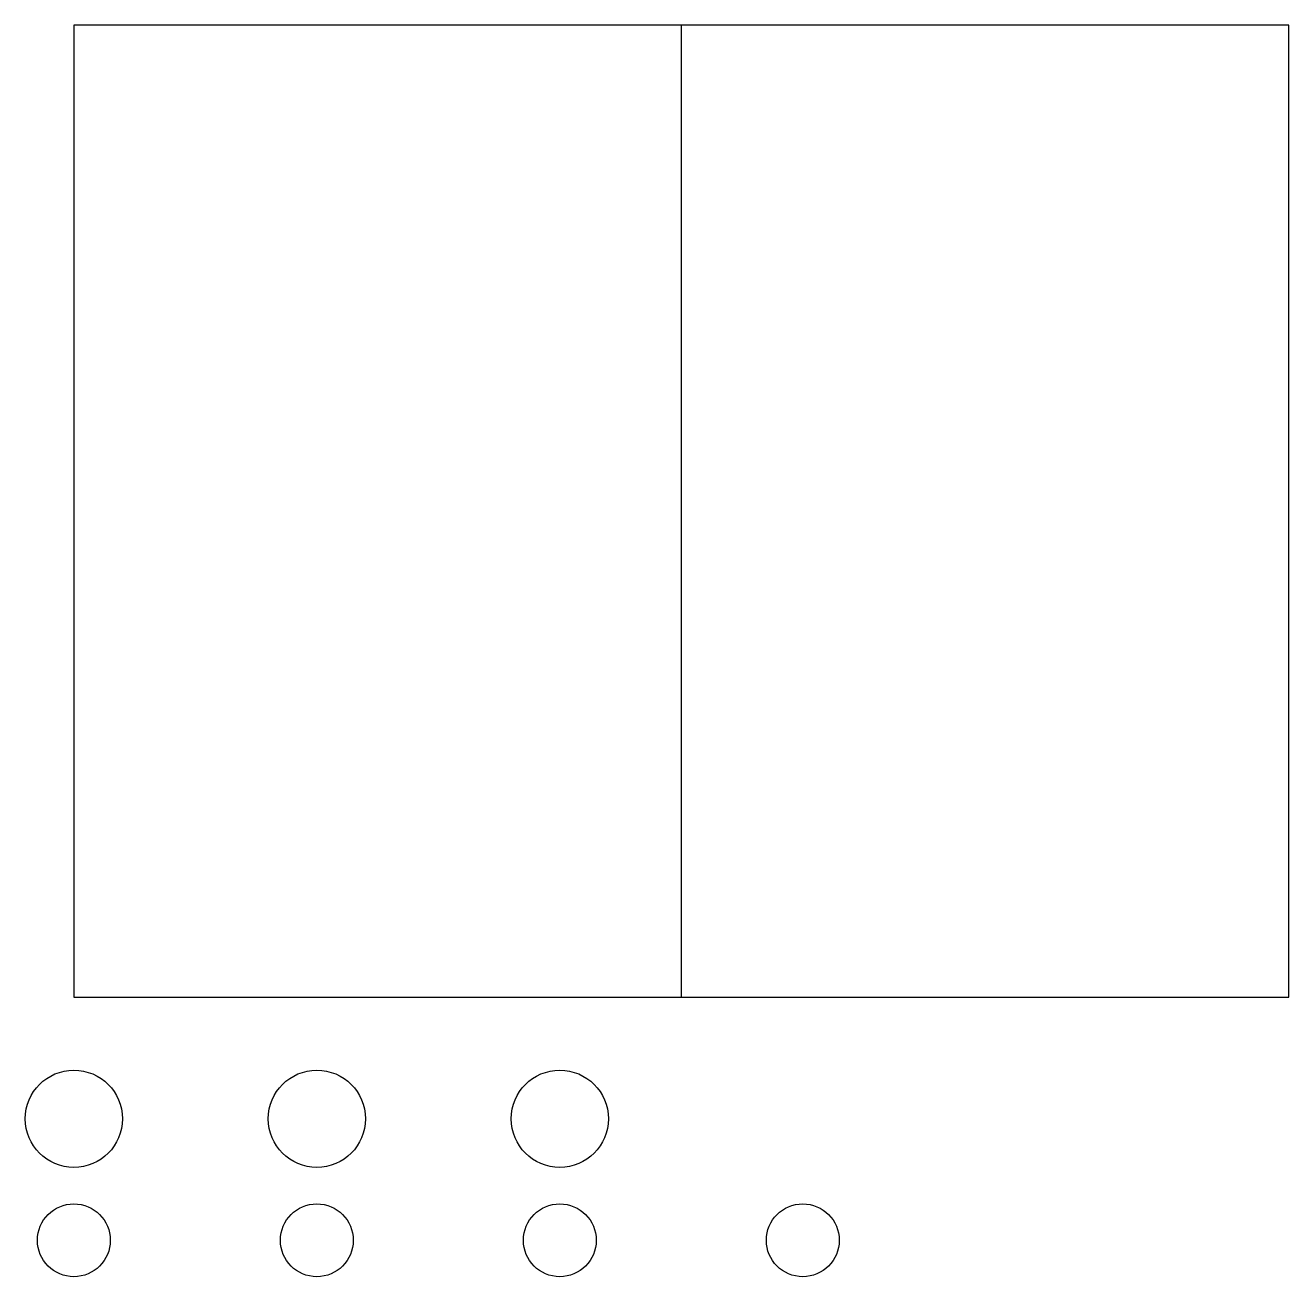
# Model space of a CAD drawing. Header units: metres. Extents: x -0.4 to 10, y -2.3 to 8.
import ezdxf

# ---------------------------------------------------------------- set-up
doc = ezdxf.new("R2010")
doc.units = ezdxf.units.M

msp = doc.modelspace()

# ---------------------------------------------------------------- linework, layer by layer
at = {"layer": 'DOORS'}
for centre in [(0, -1), (2, -1), (4, -1)]:
    msp.add_circle(centre, 0.4, dxfattribs=at)
at = {"layer": 'SLABS'}
msp.add_lwpolyline([(0, 0), (10, 0), (10, 8), (0, 8)], close=True, dxfattribs=at)
at = {"layer": 'WALLS'}
for p, q in [((10, 8), (0, 8)), ((0, 8), (0, 0)), ((10, 8), (5, 8)), ((5, 8), (5, 0)), ((10, 0), (10, 8)), ((10, 0), (10, 8)), ((0, 0), (10, 0)), ((5, 0), (10, 0))]:
    msp.add_line(p, q, dxfattribs=at)
at = {"layer": 'WINDOWS'}
for centre in [(0, -2), (2, -2), (4, -2), (6, -2)]:
    msp.add_circle(centre, 0.3, dxfattribs=at)

doc.saveas('drawing.dxf')
